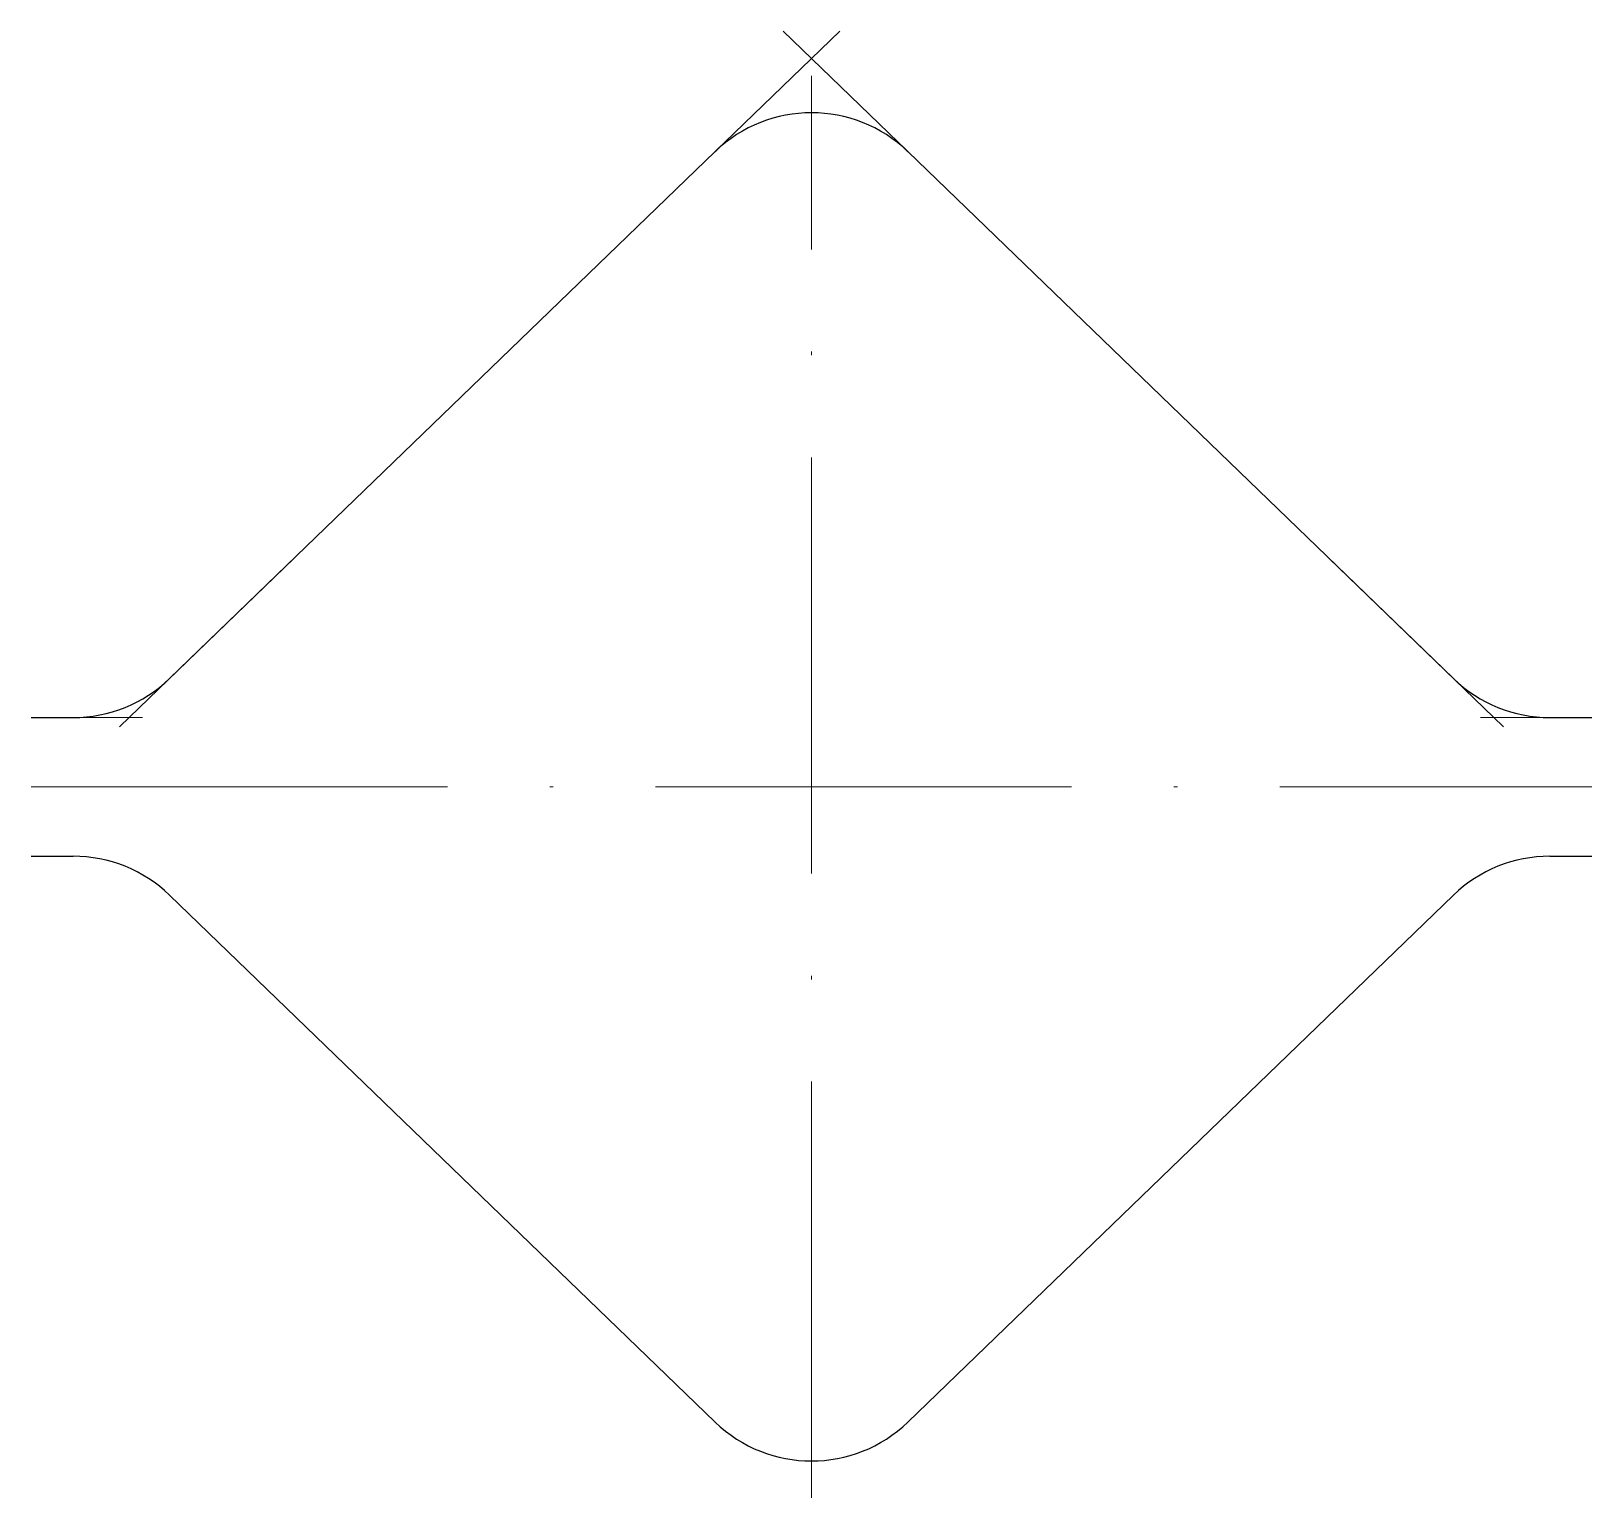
# Model space of a CAD drawing. Header units: millimetres. Extents: x -22.5 to 22.5, y -20.5 to 21.8.
import ezdxf

# ---------------------------------------------------------------- set-up
doc = ezdxf.new("R2010")
doc.units = ezdxf.units.MM
doc.linetypes.add('ACAD_ISO02W100', pattern=[15, 12, -3])
doc.linetypes.add('ACAD_ISO10W100', pattern=[18, 12, -2.95, 0.1, -2.95])
doc.layers.get('0').update_dxf_attribs({"lineweight": 25, "true_color": 0x000000})
doc.layers.add('s', color=7, linetype='ACAD_ISO02W100', lineweight=13, true_color=0x000000)
doc.layers.add('sp', color=7, linetype='ACAD_ISO10W100', lineweight=13, true_color=0x000000)

msp = doc.modelspace()

# ---------------------------------------------------------------- linework, layer by layer
for p, q in [((-18.513, 3.123), (-2.779, 18.317)), ((2.779, 18.317), (18.513, 3.123)), ((-22.5, 2), (-21.291, 2)), ((21.291, 2), (22.5, 2)), ((-22.5, -2), (-21.291, -2)), ((21.291, -2), (22.5, -2)), ((-18.513, -3.123), (-2.779, -18.317)), ((2.779, -18.317), (18.513, -3.123))]:
    msp.add_line(p, q)
for centre, start, end in [((0, 15.439), 46, 134), ((-21.291, 6), 270, 314), ((21.291, 6), 226, 270), ((-21.291, -6), 46, 90), ((21.291, -6), 90, 134), ((0, -15.439), 226, 314)]:
    msp.add_arc(centre, 4, start, end)
at = {"layer": 's'}
for p, q in [((0.818, 21.79), (-2.779, 18.317)), ((2.779, 18.317), (-0.818, 21.79)), ((-19.951, 1.733), (-14.916, 6.596)), ((14.916, 6.596), (19.951, 1.733)), ((-21.291, 2), (-19.291, 2)), ((19.291, 2), (21.291, 2))]:
    msp.add_line(p, q, dxfattribs=at)
at = {"layer": 'sp'}
for p, q in [((0, -20.5), (0, 20.5)), ((-22.5, 0), (22.5, 0))]:
    msp.add_line(p, q, dxfattribs=at)

doc.saveas('drawing.dxf')
